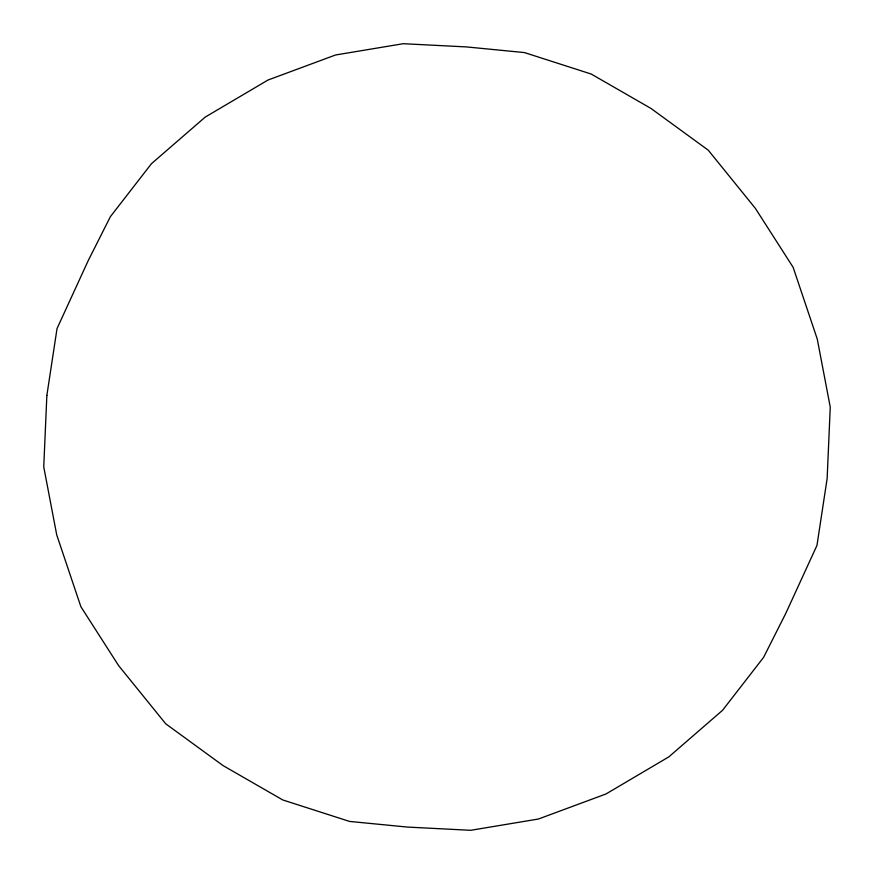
<?xml version="1.0" encoding="UTF-8"?>
<svg xmlns="http://www.w3.org/2000/svg" width="874" height="874" viewBox="0 0 874 874"><rect width="100%" height="100%" fill="white"/><g stroke="black" fill="none" stroke-linecap="round" stroke-linejoin="round"><path stroke-width="1.31" d="M46.857 395.463L43.744 466.88L56.734 534.932L80.878 606.698L118.591 665.584L165.721 723.792L223.11 765.624L282.794 799.961L349.534 821.418L407.47 827.077L470.736 830.3L538.45 819.014L605.999 793.974L668.796 756.895L722.547 710.3L763.592 657.368L785.693 613.57L816.971 545.409L827.143 478.537L830.256 407.12L817.266 339.068L793.122 267.302L755.409 208.416L708.279 150.208L650.89 108.376L591.206 74.039L524.466 52.582L466.53 46.923L403.264 43.7L335.55 54.986L268.001 80.026L205.204 117.105L151.453 163.7L110.408 216.632L88.307 260.43L57.029 328.591L46.857 395.463"/></g></svg>
